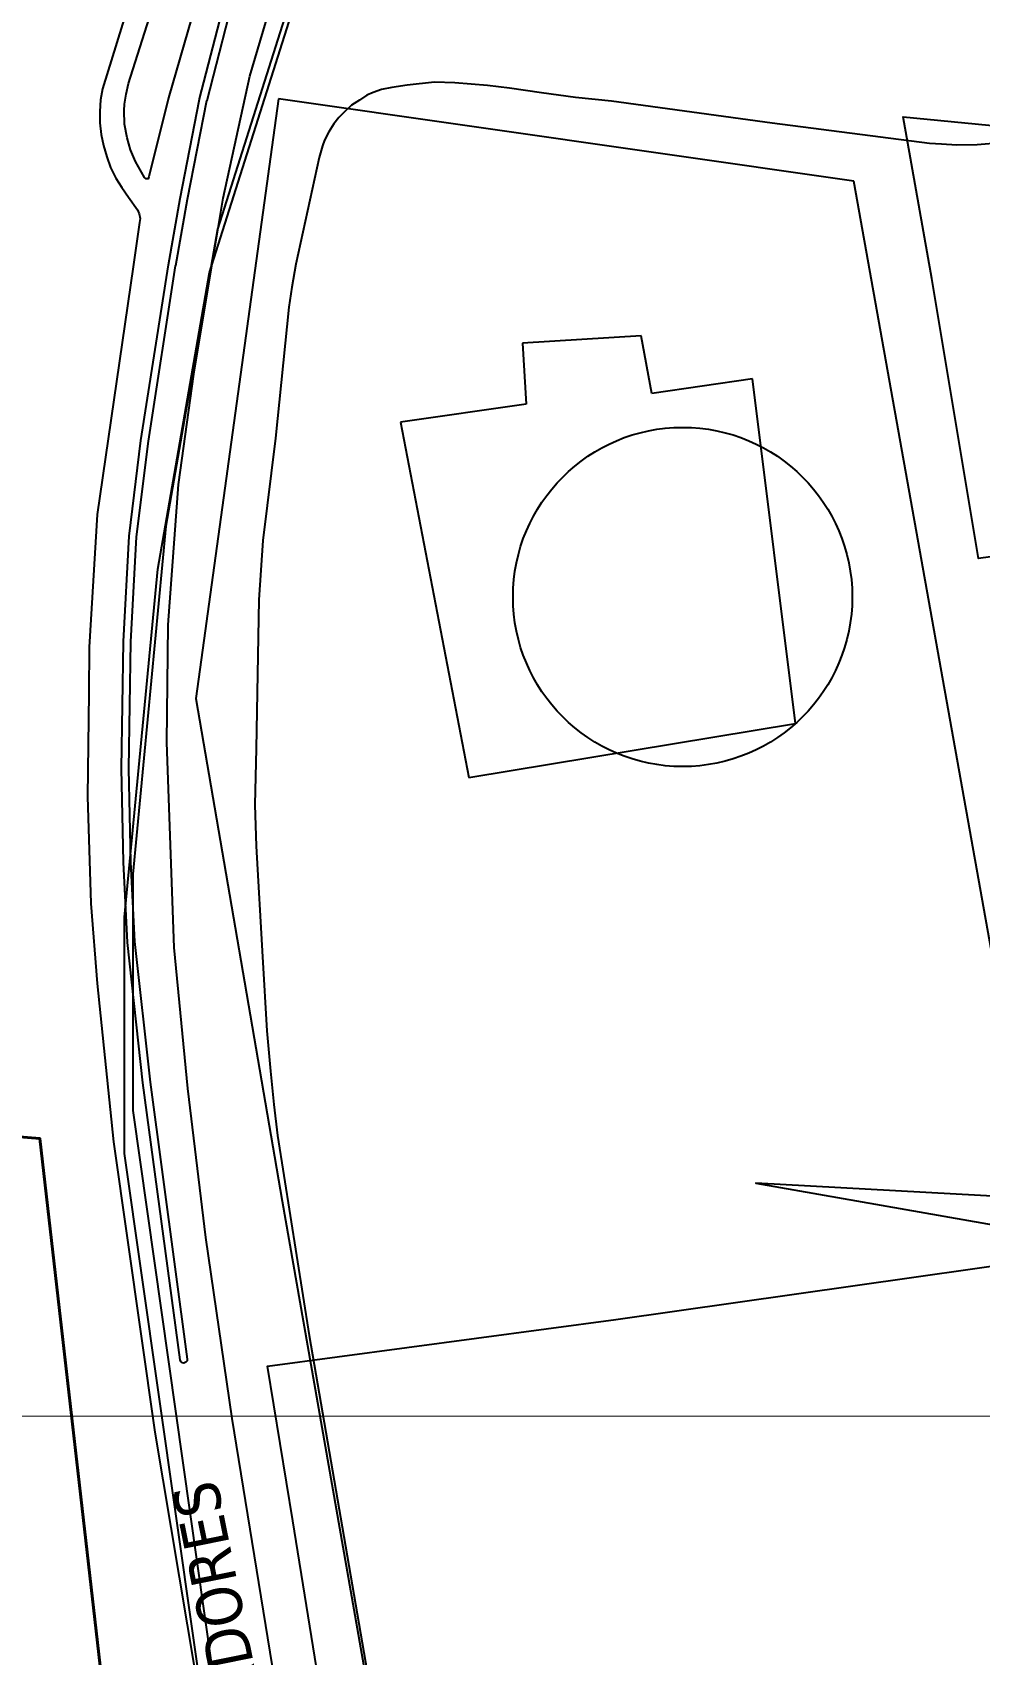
# Model space of a CAD drawing. Header units: metres. Extents: x 2 to 659295185, y -28 to 1124222152.
# Drawn here: x 655176.5 to 655440.3, y 1126763.7 to 1127215.5 of the extents above; entities that cross this region are included whole.
import ezdxf
from ezdxf.enums import TextEntityAlignment as Align

# ---------------------------------------------------------------- set-up
doc = ezdxf.new("R2010")
doc.units = ezdxf.units.M
doc.header["$MEASUREMENT"] = 0
for name, color, linetype in [('CALLES', 1, 'CONTINUOUS'), ('CERCA', 7, 'CONTINUOUS'), ('CURVAS', 2, 'CONTINUOUS'), ('División Parroquial', 130, 'CONTINUOUS'), ('MANZANA', 30, 'CONTINUOUS'), ('Numero de manzana', 6, 'CONTINUOUS'), ('Parcelas', 140, 'CONTINUOUS')]:
    doc.layers.add(name, color=color, linetype=linetype)
doc.layers.add('PARCELA', color=140, linetype='CONTINUOUS', lineweight=40)
doc.layers.add('XREF VIALIDAD PORTONES Y ACCESOS 15-07-12LIMPIO$0$BROCAL', color=9, linetype='CONTINUOUS', lineweight=5)
doc.styles.get("Standard").update_dxf_attribs({"font": 'tahoma.ttf'})

msp = doc.modelspace()

# ---------------------------------------------------------------- linework, layer by layer
at = {"layer": 'CERCA', "lineweight": 0}
msp.add_line((653807.4947, 1126830.69), (662151.2419, 1126827.7709), dxfattribs=at)
at = {"layer": 'CURVAS', "lineweight": 0}
for points in [[(655419, 1127192), (655460, 1127188), (655480.427, 1127075.6518), (655440.0184, 1127068.8896), (655427, 1127147), (655419, 1127192)], [(655419, 1127188), (655419, 1127188), (655419, 1127188), (655419, 1127188), (655419, 1127188), (655419, 1127188), (655419, 1127188), (655419, 1127188), (655419, 1127188), (655419, 1127188), (655419, 1127188), (655419, 1127188), (655419, 1127188), (655419, 1127188), (655419, 1127188), (655419, 1127188), (655419, 1127188), (655419, 1127188), (655419, 1127188), (655419, 1127188), (655419, 1127188), (655419, 1127188), (655419, 1127188), (655419, 1127188), (655419, 1127188), (655419, 1127188), (655419, 1127188), (655419, 1127188), (655419, 1127188), (655419, 1127188), (655419, 1127188), (655419, 1127188), (655419, 1127188), (655419, 1127188), (655419, 1127188), (655419, 1127188), (655419, 1127188), (655419, 1127188), (655419, 1127188), (655419, 1127188), (655419, 1127188), (655419, 1127188), (655419, 1127188), (655419, 1127188), (655419, 1127188), (655419, 1127188), (655419, 1127188), (655419, 1127188), (655419, 1127188), (655419, 1127188), (655419, 1127188), (655419, 1127188), (655419, 1127188), (655419, 1127188), (655419, 1127188)]]:
    msp.add_lwpolyline(points, dxfattribs=at)
at = {"layer": 'División Parroquial', "color": 1, "flags": 128}
for points in [[(655287.7106, 1127348.8559), (655228.0766, 1127160.7042), (655213.6547, 1127078.0111), (655204.4193, 1126981.0608), (655204.4193, 1126915.2642), (655228.2993, 1126747.0884), (655417.4425, 1125604.451)], [(655415.1901, 1125592.4496), (655226.0469, 1126735.087), (655202.1669, 1126903.2628), (655202.1669, 1126969.0594), (655211.4023, 1127066.0096), (655225.8243, 1127148.7028), (655285.4582, 1127336.8545)]]:
    msp.add_lwpolyline(points, dxfattribs=at)
at = {"layer": 'MANZANA', "lineweight": -2}
for p, q in [((655211.2221, 1127249.2117), (655195.9838, 1127199.8217)), ((655195.456, 1127196.7224), (655195.2499, 1127193.513)), ((655195.9838, 1127199.8217), (655195.456, 1127196.7224)), ((655195.2499, 1127193.513), (655195.2581, 1127190.3037)), ((655195.2581, 1127190.3037), (655195.6045, 1127187.0943)), ((655195.6045, 1127187.0943), (655196.2724, 1127184.005)), ((655196.2724, 1127184.005), (655197.1629, 1127180.9156)), ((655197.1629, 1127180.9156), (655198.2761, 1127177.9262)), ((655198.2761, 1127177.9262), (655199.7109, 1127174.9468)), ((655199.7109, 1127174.9468), (655201.3683, 1127172.2973)), ((655201.3683, 1127172.2973), (655203.2401, 1127169.6579)), ((655203.2401, 1127169.6579), (655205.7798, 1127166.1286)), ((655205.7798, 1127166.1286), (655206.2169, 1127165.0288)), ((655206.2169, 1127165.0288), (655206.4477, 1127163.6991)), ((655206.3405, 1127162.5893), (655204.5347, 1127150.1918)), ((655206.4477, 1127163.6991), (655206.3405, 1127162.5893)), ((655204.5347, 1127150.1918), (655194.5325, 1127081.2459)), ((655194.5325, 1127081.2459), (655192.2814, 1127044.3034)), ((655192.2814, 1127044.3034), (655192.2319, 1127031.466)), ((655192.2319, 1127031.466), (655191.8114, 1127002.7119)), ((655191.8114, 1127002.7119), (655192.7102, 1126972.8579)), ((655192.7102, 1126972.8579), (655194.5572, 1126950.6325)), ((655194.5572, 1126950.6325), (655199.0265, 1126906.5214)), ((655199.0265, 1126906.5214), (655210.5542, 1126825.6179)), ((655210.5542, 1126825.6179), (655221.8015, 1126758.7515))]:
    msp.add_line(p, q, dxfattribs=at)
at = {"layer": 'MANZANA', "linetype": 'Continuous', "lineweight": -2}
for p, q in [((655237.0563, 1127203.311), (655242.243, 1127220.9274)), ((655229.6433, 1127169.3279), (655237.0563, 1127203.311)), ((655280.8912, 1127200.8515), (655276.6199, 1127200.1717)), ((655288.4527, 1127201.6614), (655280.8912, 1127200.8515)), ((655294.1505, 1127201.4614), (655288.4527, 1127201.6614)), ((655303.2457, 1127200.7316), (655294.1505, 1127201.4614)), ((655267.5495, 1127196.7024), (655265.3643, 1127195.2527)), ((655269.6192, 1127198.0421), (655267.5495, 1127196.7024)), ((655271.3673, 1127198.8219), (655269.6192, 1127198.0421)), ((655273.6679, 1127199.6018), (655271.3673, 1127198.8219)), ((655276.6199, 1127200.1717), (655273.6679, 1127199.6018)), ((655309.3806, 1127199.9817), (655303.2457, 1127200.7316)), ((655318.2614, 1127198.692), (655309.3806, 1127199.9817)), ((655327.6946, 1127197.4122), (655318.2614, 1127198.692)), ((655337.7793, 1127196.3424), (655327.6946, 1127197.4122)), ((655382.5048, 1127190.2337), (655337.7793, 1127196.3424)), ((655261.8681, 1127191.8134), (655260.4498, 1127190.0337)), ((655263.509, 1127193.473), (655261.8681, 1127191.8134)), ((655265.3643, 1127195.2527), (655263.509, 1127193.473)), ((655259.0397, 1127187.8142), (655257.8441, 1127185.4847)), ((655260.4498, 1127190.0337), (655259.0397, 1127187.8142)), ((655426.3562, 1127184.5648), (655382.5048, 1127190.2337)), ((655257.2999, 1127183.935), (655256.3269, 1127180.7256)), ((655257.8441, 1127185.4847), (655257.2999, 1127183.935)), ((655429.6463, 1127184.3649), (655426.3562, 1127184.5648)), ((655433.9176, 1127184.1549), (655429.6463, 1127184.3649)), ((655439.6155, 1127184.1849), (655433.9176, 1127184.1549)), ((655446.1874, 1127184.7648), (655439.6155, 1127184.1849)), ((655256.3269, 1127180.7256), (655249.8869, 1127150.9517)), ((655221.4222, 1127120.2979), (655229.6433, 1127169.3279)), ((655249.8869, 1127150.9517), (655248.7077, 1127144.533)), ((655248.7077, 1127144.533), (655247.8584, 1127138.9941)), ((655247.8584, 1127138.9941), (655244.1807, 1127102.4815)), ((655217.1756, 1127089.6442), (655221.4222, 1127120.2979)), ((655244.1807, 1127102.4815), (655240.6927, 1127074.0373)), ((655214.2813, 1127050.4821), (655217.1756, 1127089.6442)), ((655240.6927, 1127074.0373), (655239.5631, 1127057.4507)), ((655239.5631, 1127057.4507), (655238.755, 1127016.0791)), ((655213.8773, 1127017.7388), (655214.2813, 1127050.4821)), ((655215.9882, 1126960.6804), (655213.8773, 1127017.7388)), ((655238.755, 1127016.0791), (655238.3839, 1127000.3723)), ((655238.3839, 1127000.3723), (655238.7632, 1126988.8747)), ((655238.7632, 1126988.8747), (655240.5443, 1126958.021)), ((655219.773, 1126921.3284), (655215.9882, 1126960.6804)), ((655240.5443, 1126958.021), (655241.7317, 1126937.4551)), ((655241.7317, 1126937.4551), (655242.7624, 1126926.1774)), ((655242.7624, 1126926.1774), (655243.6777, 1126916.8893)), ((655224.7783, 1126879.8669), (655219.773, 1126921.3284)), ((655243.6777, 1126916.8893), (655244.7002, 1126908.2711)), ((655244.7002, 1126908.2711), (655253.6057, 1126852.5724)), ((655232.1171, 1126829.4671), (655224.7783, 1126879.8669)), ((655253.6057, 1126852.5724), (655277.4362, 1126714.0906)), ((655242.7047, 1126764.3704), (655232.1171, 1126829.4671)), ((655251.7174, 1126708.0118), (655242.7047, 1126764.3704))]:
    msp.add_line(p, q, dxfattribs=at)
at = {"layer": 'MANZANA', "lineweight": -3}
for p, q in [((655245, 1127197), (655222, 1127030)), ((655405.297, 1127174.0735), (655245, 1127197)), ((655460.0256, 1126867.355), (655405.297, 1127174.0735)), ((655346, 1127131), (655313, 1127129)), ((655313, 1127129), (655314, 1127112)), ((655349, 1127115), (655346, 1127131)), ((655377, 1127119), (655349, 1127115)), ((655389, 1127023), (655377, 1127119)), ((655314, 1127112), (655279, 1127107)), ((655279, 1127107), (655298, 1127008)), ((655222, 1127030), (655246, 1126890)), ((655298, 1127008), (655389, 1127023)), ((655246, 1126890), (655385, 1126099))]:
    msp.add_line(p, q, dxfattribs=at)
at = {"layer": 'MANZANA', "lineweight": -2}
for points in [[(655240.4124, 1127287.2739), (655214.405, 1127197.3522), (655208.9133, 1127175.3167), (655208.6989, 1127174.7668), (655208.369, 1127174.7668), (655208.1464, 1127174.7668), (655207.7094, 1127175.0968), (655205.1696, 1127179.6158), (655203.8421, 1127182.8152), (655202.8361, 1127186.1345), (655202.1682, 1127190.0037), (655202.0362, 1127193.763), (655202.1434, 1127195.5326), (655202.564, 1127198.302), (655203.2154, 1127201.2914), (655216.1778, 1127241.9332)], [(655233.6508, 1127230.1756), (655225.0339, 1127196.5124), (655224.9267, 1127196.5124), (655219.5669, 1127168.958), (655219.5669, 1127168.958), (655216.3592, 1127150.4718), (655216.2521, 1127150.4718), (655208.6906, 1127101.6617), (655208.6906, 1127101.6617), (655205.4088, 1127074.9971), (655203.7843, 1127045.7831), (655203.2813, 1127010.5003), (655203.2813, 1127010.5003), (655203.8338, 1126984.5156), (655203.8338, 1126984.4056), (655204.914, 1126962.2901), (655209.2513, 1126923.158), (655209.2513, 1126923.158), (655219.5586, 1126846.0038), (655219.5586, 1126845.5638), (655219.2288, 1126845.1139), (655218.6846, 1126844.894), (655218.2475, 1126845.004), (655217.8105, 1126845.3339), (655217.5879, 1126845.7738), (655207.2806, 1126922.9281), (655207.2806, 1126922.9281), (655207.2806, 1126922.9281), (655202.9433, 1126962.0601), (655202.9433, 1126962.0601), (655202.9433, 1126962.0601), (655201.8631, 1126984.3956), (655201.8631, 1126984.3956), (655201.8631, 1126984.3956), (655201.3106, 1127010.5003), (655201.3106, 1127010.5003), (655201.3106, 1127010.5003), (655201.8136, 1127045.7831), (655201.8136, 1127045.7831), (655201.8136, 1127045.8931), (655203.438, 1127075.2071), (655203.438, 1127075.2071), (655203.438, 1127075.2071), (655206.7116, 1127101.8717), (655206.7116, 1127101.8717), (655206.7116, 1127101.8717), (655214.3885, 1127150.7917), (655214.3885, 1127150.7917), (655217.5961, 1127169.278), (655217.5961, 1127169.278), (655223.0631, 1127196.9523), (655223.0631, 1127196.9523), (655223.0631, 1127197.0623), (655231.7872, 1127230.7254)]]:
    msp.add_lwpolyline(points, dxfattribs=at)
at = {"layer": 'Numero de manzana', "lineweight": -2}
msp.add_circle((655357.5803, 1127058.2839), 47.2457, dxfattribs=at)
at = {"layer": 'PARCELA', "lineweight": -3}
for points in [[(655242, 1126844), (655339, 1126857), (655522, 1126883), (655542, 1126886), (655378, 1126895), (655617, 1126853), (655656, 1126858), (655735, 1126366)], [(655294, 1126522), (655249, 1126801), (655242, 1126844), (655242, 1126844), (655339, 1126857), (655522, 1126883), (655542, 1126886), (655378, 1126895), (655617, 1126853), (655656, 1126858), (655735, 1126366)], [(655242, 1126844), (655339, 1126857), (655522, 1126883), (655542, 1126886), (655378, 1126895), (655617, 1126853), (655656, 1126858), (655735, 1126366)], [(655294, 1126522), (655249, 1126801), (655242, 1126844), (655242, 1126844), (655339, 1126857), (655522, 1126883), (655542, 1126886), (655378, 1126895), (655617, 1126853), (655656, 1126858), (655735, 1126366)], [(655294, 1126522), (655249, 1126801), (655242, 1126844)], [(655294, 1126522), (655249, 1126801), (655242, 1126844)]]:
    msp.add_lwpolyline(points, dxfattribs=at)
at = {"layer": 'Parcelas', "lineweight": -3}
msp.add_lwpolyline([(655490, 1127076), (655440, 1127069), (655427, 1127147), (655419, 1127192), (655460, 1127188)], dxfattribs=at)
at = {"layer": 'Parcelas', "lineweight": 40}
for points in [[(654975.43, 1126693.56), (654923.06, 1126695.85), (654971.02, 1126924.34), (655178.55, 1126907.43), (655208.1588, 1126648.6152), (655089.47, 1126685.71), (654975.43, 1126693.56)], [(655208.18, 1126648.43), (655178.55, 1126907.43)]]:
    msp.add_lwpolyline(points, dxfattribs=at)
at = {"layer": 'XREF VIALIDAD PORTONES Y ACCESOS 15-07-12LIMPIO$0$BROCAL', "ltscale": 0.1}
for points in [[(655422.4966, 1126673.8599, -0.00867755), (655425.1961, 1126682.3746, -0.05773593), (655467.7146, 1126781.6121, -0.0138606), (655480.2382, 1126802.264)], [(655422.6882, 1126673.8028, -0.00868094), (655425.3868, 1126682.3142, -0.05773794), (655467.8883, 1126781.5129, -0.01385775), (655480.4035, 1126802.1512, -0.00019102), (655480.4065, 1126802.1554, -0.00019102)]]:
    msp.add_lwpolyline(points, format="xyb", dxfattribs=at)

# ---------------------------------------------------------------- texts
at = {"layer": 'CALLES', "color": 0}
msp.add_text('AUTOPISTA LOS AVIADORES', height=12.645316, rotation=101.422355, dxfattribs=at).set_placement((655242.4146, 1126708.316), align=Align.MIDDLE)

doc.saveas('drawing.dxf')
